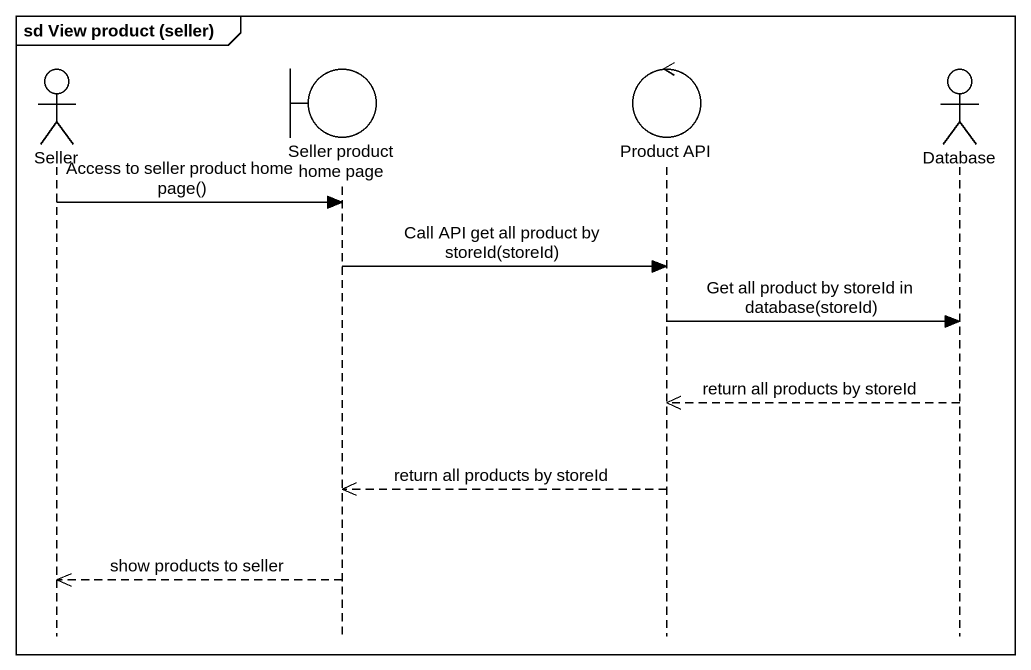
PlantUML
@startuml
mainframe sd View product (seller)
hide footbox
actor Seller
boundary "Seller product home page" as Seller_product_home_page
control "Product API" as Product_API
actor "Database" as Database_

Seller -> Seller_product_home_page : Access to seller product home page()
Seller_product_home_page -> Product_API : Call API get all product by storeId(storeId)
Product_API -> Database_ : Get all product by storeId in database(storeId)
Database_ -->> Product_API : return all products by storeId
Product_API -->> Seller_product_home_page : return all products by storeId
Seller_product_home_page -->> Seller : show products to seller
@enduml
